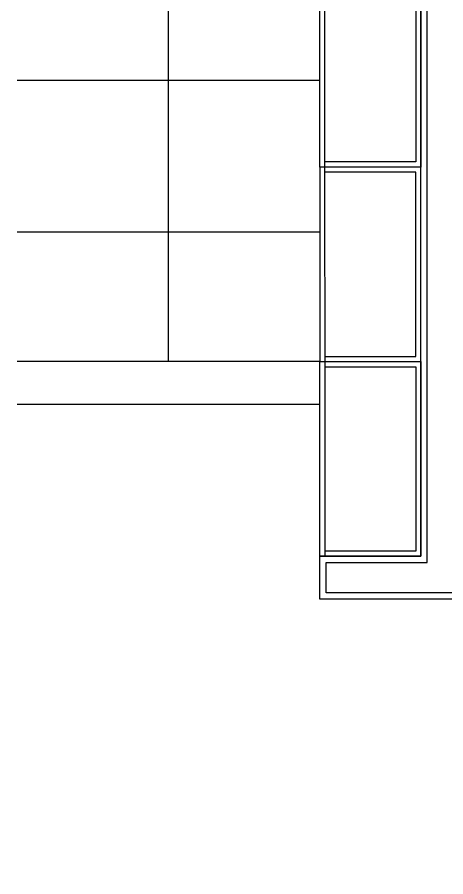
# Model space of a CAD drawing. Header units: millimetres. Extents: x 10000 to 302800, y 6800 to 229018.
# Drawn here: x 186513 to 188212, y 136757 to 140163 of the extents above; entities that cross this region are included whole.
import ezdxf

# ---------------------------------------------------------------- set-up
doc = ezdxf.new("R2010")
doc.units = ezdxf.units.MM
doc.header["$LTSCALE"] = 400
doc.header["$MEASUREMENT"] = 0
doc.layers.get('0').update_dxf_attribs({"linetype": 'CONTINUOUS'})
for name, color, linetype in [('A-DIM1', 7, 'CONTINUOUS'), ('X-EXT_8F$0$A-254', 254, 'CONTINUOUS'), ('X-ROOM TYPE-SR-3Bay_8F 확장형$0$.WA_Built-in_Lower', 252, 'CONTINUOUS'), ('X-ROOM TYPE-SR-3Bay_8F 확장형$0$.WA_Floor-Fin', 252, 'CONTINUOUS'), ('X-ROOM TYPE-SR-3Bay_8F 확장형$0$.WA_Wall-Finish', 252, 'CONTINUOUS'), ('X-ROOM TYPE-SR-3Bay_8F 확장형$0$A-WALD', 7, 'CONTINUOUS')]:
    doc.layers.add(name, color=color, linetype=linetype)

# ---------------------------------------------------------------- blocks, each defined once
blk = doc.blocks.new('X-EXT_8F')
at = {"layer": 'X-EXT_8F$0$A-254'}
h = blk.add_hatch(dxfattribs=at)
h.set_pattern_fill('LINE', color=252, scale=100, angle=90)
h.set_pattern_definition([(90, (0, 0), (-317.5, 2e-14), [])])
edge = h.paths.add_edge_path()
edge.add_line((214444.8, 68021.2), (188877.6, 70521.2))
edge.add_line((188877.6, 70521.2), (174255.5, 70521.2))
edge.add_arc((174255.5, 68371.2), 2150, 90, 167)
edge.add_line((172160.6, 68854.9), (172053.9, 68392.8))
edge.add_arc((174148.8, 67909.2), 2150, 167, 180)
edge.add_line((171998.8, 67909.2), (171998.8, 38021.2))
edge.add_arc((174148.8, 38021.2), 2150, 180, 270)
edge.add_line((174148.8, 35871.2), (195098.8, 35871.2))
edge.add_line((195098.8, 35871.2), (195098.8, 36521.2))
edge.add_line((195098.8, 36521.2), (174648.8, 36521.2))
edge.add_arc((174648.8, 38021.2), 1500, 180, 270, ccw=False)
edge.add_line((173148.8, 38021.2), (173148.8, 67371.2))
edge.add_arc((174648.8, 67371.2), 1500, 90, 180, ccw=False)
edge.add_line((174648.8, 68871.2), (187974.8, 68871.2))
edge.add_line((187974.8, 68871.2), (202089.9, 68021.2))
edge.add_line((202089.9, 68021.2), (214444.8, 68021.2))
blk = doc.blocks.new('X-ROOM TYPE-SR-3Bay_8F 확장형')
at = {"layer": 'X-ROOM TYPE-SR-3Bay_8F 확장형$0$.WA_Built-in_Lower'}
blk.add_line((182953.8, 42561.2), (182953.6, 45645.4), dxfattribs=at)
for points in [[(182933.8, 44103.3), (182933.8, 44874.4), (183333.8, 44874.4), (183333.8, 44103.3)], [(182933.8, 44103.3), (182933.8, 43332.2), (183333.8, 43332.2), (183333.8, 44103.3)], [(182933.8, 42561.2), (182933.8, 43332.2), (183333.8, 43332.2), (183333.8, 42561.2)]]:
    blk.add_lwpolyline(points, close=True, dxfattribs=at)
for points in [[(182953.8, 44854.4), (183313.8, 44854.4), (183313.8, 44123.3), (182953.8, 44123.3)], [(182953.8, 43352.2), (183313.8, 43352.2), (183313.8, 44083.3), (182953.8, 44083.3)], [(182953.8, 43312.2), (183313.8, 43312.2), (183313.8, 42581.2), (182953.8, 42581.2)]]:
    blk.add_lwpolyline(points, dxfattribs=at)
at = {"layer": 'X-ROOM TYPE-SR-3Bay_8F 확장형$0$.WA_Floor-Fin'}
for p, q in [((182333.8, 43332.2), (182333.8, 45645.5)), ((182933.8, 44445.6), (181733.8, 44445.6)), ((182933.8, 43845.6), (181733.8, 43845.6)), ((182933.8, 43332.2), (181733.8, 43332.2)), ((182933.8, 43162.2), (181733.8, 43162.2))]:
    blk.add_line(p, q, dxfattribs=at)
at = {"layer": 'X-ROOM TYPE-SR-3Bay_8F 확장형$0$.WA_Wall-Finish'}
for p, q in [((183333.8, 42561.2), (183333.8, 45645.8)), ((182933.8, 42391.2), (182933.8, 42561.2)), ((182933.8, 42561.2), (183333.8, 42561.2)), ((184218.8, 42391.2), (182933.8, 42391.2))]:
    blk.add_line(p, q, dxfattribs=at)
at = {"layer": 'X-ROOM TYPE-SR-3Bay_8F 확장형$0$A-WALD'}
for p, q in [((183358.8, 42536.2), (183358.8, 45671)), ((182958.8, 42416.2), (182958.8, 42536.2)), ((182958.8, 42536.2), (183358.8, 42536.2)), ((184218.8, 42416.2), (182958.8, 42416.2))]:
    blk.add_line(p, q, dxfattribs=at)
blk = doc.blocks.new('X-INT-HOTEL-8F')
blk.add_blockref('X-ROOM TYPE-SR-3Bay_8F 확장형', (0, 0))
blk = doc.blocks.new('X-BASE-8F')
blk.add_blockref('X-EXT_8F', (0, 0))
blk.add_blockref('X-INT-HOTEL-8F', (0, 0))

msp = doc.modelspace()

# ---------------------------------------------------------------- block references
at = {"layer": 'A-DIM1'}
msp.add_blockref('X-BASE-8F', (4779.3, 95465.6), dxfattribs=at)

doc.saveas('drawing.dxf')
